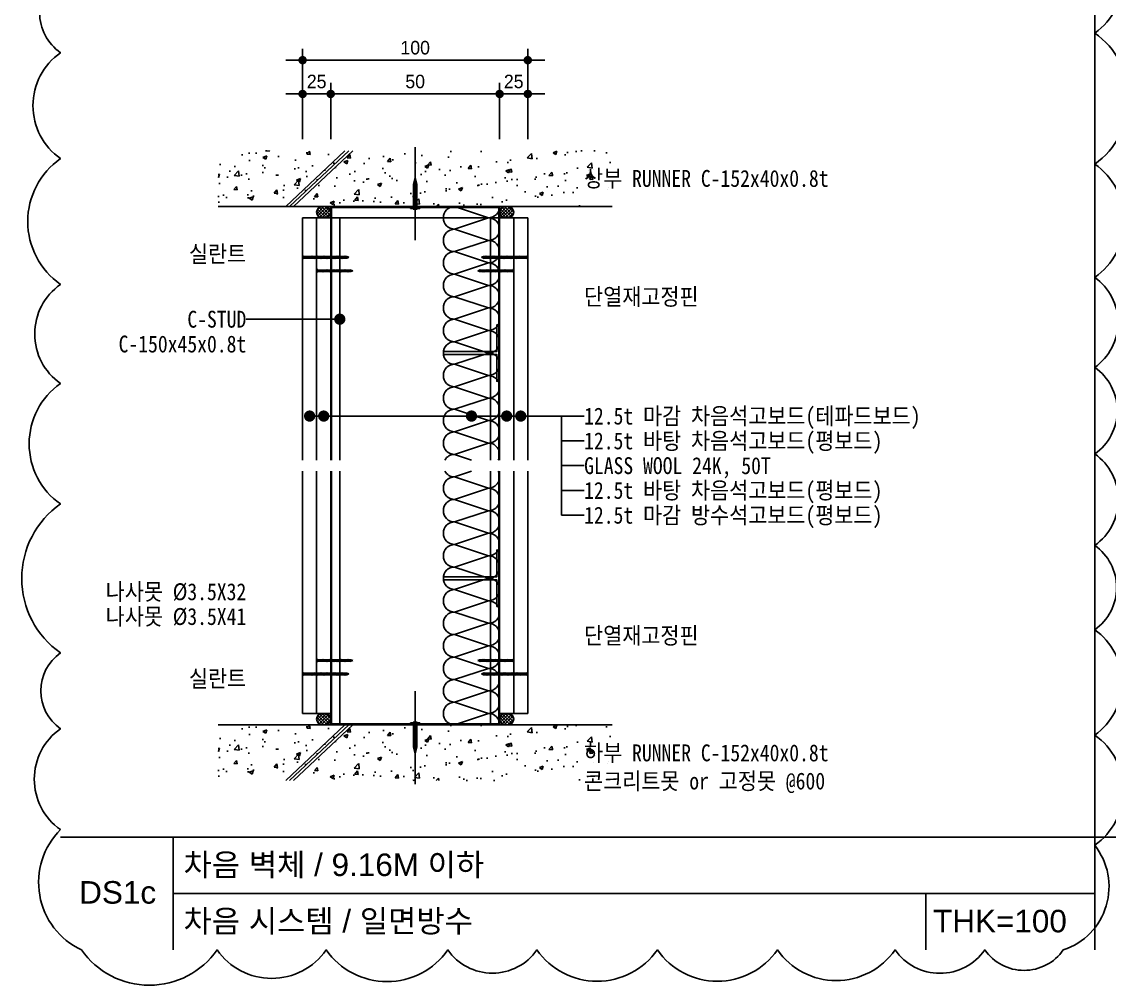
# Model space of a CAD drawing. Header units: millimetres. Extents: x 104 to 12536, y 73 to 2865.
# Drawn here: x 4270 to 5236, y 73 to 929 of the extents above; entities that cross this region are included whole.
import ezdxf
from ezdxf.enums import TextEntityAlignment as Align

# ---------------------------------------------------------------- set-up
doc = ezdxf.new("R2010")
doc.units = ezdxf.units.MM
doc.header["$LTSCALE"] = 5
doc.linetypes.add('CEN', pattern=[62, 60, -1, 0, -1])
for name, color, linetype in [('2', 7, 'Continuous'), ('CEN', 1, 'CEN'), ('CHAN', 3, 'Continuous'), ('CONC', 2, 'Continuous'), ('ele', 8, 'Continuous'), ('formline', 6, 'Continuous'), ('GB', 7, 'Continuous'), ('HAT', 8, 'Continuous'), ('HAT-CON', 8, 'Continuous'), ('INSUL', 8, 'Continuous'), ('ITXT', 5, 'Continuous'), ('PIN', 4, 'Continuous'), ('RXDIM', 7, 'Continuous'), ('SCREW2', 8, 'Continuous'), ('TEXT', 7, 'Continuous')]:
    doc.layers.add(name, color=color, linetype=linetype)
doc.layers.add('REV-202205', color=20, linetype='Continuous', lineweight=25)
doc.styles.add('CGS', font='')
doc.styles.add('HANGUL', font='swissel.ttf', dxfattribs={"height": 39.575204})
doc.styles.add('RXHS', font='')
doc.styles.get('CGS').set_extended_font_data('Dotum')
doc.styles.get('RXHS').set_extended_font_data('DotumChe')
doc.dimstyles.new('NDIM', dxfattribs={"dimscale": 5, "dimtxt": 2.4, "dimasz": 1, "dimexe": 2, "dimexo": 2, "dimgap": 1, "dimtad": 1, "dimtoh": 1, "dimdec": 0, "dimzin": 0, "dimdsep": 46, "dimtxsty": 'CGS', "dimblk1": 'DOTK', "dimblk2": 'DOTK', "dimsah": 1, "dimcen": 3, "dimclrt": 3, "dimadec": 0, "dimazin": 0, "dimtfac": 1.25, "dimtdec": 0, "dimtix": 1, "dimtmove": 2, "dimatfit": 3, "dimldrblk": 'DOTK', "dimfxl": 1, "dimtolj": 1, "dimtzin": 0, "dimarcsym": 0})

# ---------------------------------------------------------------- blocks, each defined once
blk = doc.blocks.new('나사못32')
at = {"layer": 'SCREW2'}
for p, q in [((2.24, 30.17), (0.63, 29.74)), ((0.63, 29.74), (0.92, 30.12)), ((2.25, 29.32), (0.63, 28.89)), ((0.63, 28.89), (0.92, 29.27)), ((2.53, 30.55), (0.92, 30.12)), ((0.92, 29.81), (0.92, 29.28)), ((2.53, 29.7), (0.92, 29.27)), ((1.6, 32), (0.98, 30.39)), ((0.98, 30.39), (1.64, 30.91)), ((0.98, 30.39), (0.98, 30.14)), ((1.64, 30.91), (1.6, 32)), ((2.27, 30.45), (1.6, 32)), ((2.24, 30.17), (2.53, 30.55)), ((2.24, 30.17), (2.24, 29.63)), ((2.24, 29.32), (2.24, 28.78)), ((2.25, 29.32), (2.53, 29.7)), ((2.25, 28.47), (0.63, 28.04)), ((0.63, 28.04), (0.92, 28.43)), ((2.24, 27.62), (0.63, 27.19)), ((0.63, 27.19), (0.91, 27.58)), ((2.24, 26.78), (0.63, 26.35)), ((0.63, 26.35), (0.92, 26.73)), ((2.25, 25.93), (0.63, 25.5)), ((0.63, 25.5), (0.92, 25.88)), ((2.25, 25.08), (0.63, 24.65)), ((0.63, 24.65), (0.92, 25.04)), ((2.24, 24.23), (0.63, 23.8)), ((0.63, 23.8), (0.91, 24.19)), ((2.24, 23.39), (0.63, 22.96)), ((0.63, 22.96), (0.92, 23.34)), ((2.25, 22.54), (0.63, 22.11)), ((0.63, 22.11), (0.92, 22.5)), ((2.25, 21.69), (0.63, 21.26)), ((0.63, 21.26), (0.92, 21.65)), ((2.25, 20), (0.63, 19.57)), ((0.63, 19.57), (0.92, 19.95)), ((2.25, 20.85), (0.64, 20.42)), ((0.64, 20.42), (0.92, 20.8)), ((2.53, 28.01), (0.91, 27.58)), ((2.53, 24.62), (0.91, 24.19)), ((0.92, 28.97), (0.92, 28.43)), ((2.54, 28.86), (0.92, 28.43)), ((0.92, 28.12), (0.92, 27.58)), ((0.92, 27.27), (0.92, 26.73)), ((2.53, 27.16), (0.92, 26.73)), ((0.92, 26.43), (0.92, 25.89)), ((2.53, 26.31), (0.92, 25.88)), ((0.92, 25.58), (0.92, 25.04)), ((2.54, 25.47), (0.92, 25.04)), ((0.92, 24.73), (0.92, 24.19)), ((0.92, 23.88), (0.92, 23.34)), ((2.53, 23.77), (0.92, 23.34)), ((0.92, 23.04), (0.92, 22.5)), ((2.53, 22.92), (0.92, 22.5)), ((0.92, 22.19), (0.92, 21.65)), ((2.54, 22.08), (0.92, 21.65)), ((0.92, 21.34), (0.92, 20.8)), ((2.54, 21.23), (0.92, 20.8)), ((0.92, 20.49), (0.92, 19.95)), ((2.53, 20.38), (0.92, 19.95)), ((0.92, 19.65), (0.92, 19.11)), ((2.54, 19.54), (0.92, 19.11)), ((2.24, 28.47), (2.24, 27.93)), ((2.24, 27.62), (2.53, 28.01)), ((2.24, 27.62), (2.24, 27.08)), ((2.24, 26.78), (2.53, 27.16)), ((2.24, 26.78), (2.24, 26.24)), ((2.24, 25.93), (2.24, 25.39)), ((2.24, 25.08), (2.24, 24.54)), ((2.24, 24.23), (2.53, 24.62)), ((2.24, 24.23), (2.24, 23.69)), ((2.24, 23.39), (2.53, 23.77)), ((2.24, 23.39), (2.24, 22.85)), ((2.24, 22.54), (2.24, 22)), ((2.24, 21.69), (2.24, 21.15)), ((2.24, 20.84), (2.24, 20.3)), ((2.24, 20), (2.24, 19.46)), ((2.25, 28.47), (2.54, 28.86)), ((2.25, 25.93), (2.53, 26.31)), ((2.25, 25.08), (2.54, 25.47)), ((2.25, 22.54), (2.53, 22.92)), ((2.25, 21.69), (2.54, 22.08)), ((2.25, 20.85), (2.54, 21.23)), ((2.25, 20), (2.53, 20.38)), ((2.25, 19.15), (2.54, 19.54)), ((2.25, 19.15), (0.63, 18.72)), ((0.63, 18.72), (0.92, 19.11)), ((2.25, 17.46), (0.63, 17.03)), ((0.63, 17.03), (0.92, 17.41)), ((2.25, 15.9), (0.63, 15.47)), ((0.63, 15.47), (0.92, 15.86)), ((2.25, 13.36), (0.63, 12.93)), ((0.63, 12.93), (0.92, 13.32)), ((2.25, 18.3), (0.64, 17.87)), ((0.64, 17.87), (0.92, 18.26)), ((2.25, 16.73), (0.64, 16.3)), ((0.64, 16.3), (0.92, 16.68)), ((2.25, 15.06), (0.64, 14.63)), ((0.64, 14.63), (0.92, 15.01)), ((2.25, 14.21), (0.64, 13.78)), ((0.64, 13.78), (0.92, 14.16)), ((2.25, 12.51), (0.64, 12.08)), ((0.64, 12.08), (0.92, 12.47)), ((2.25, 11.67), (0.64, 11.24)), ((0.64, 11.24), (0.92, 11.62)), ((2.26, 10.82), (0.64, 10.39)), ((0.64, 10.39), (0.93, 10.78)), ((2.27, 9.98), (0.65, 9.55)), ((0.65, 9.55), (0.94, 9.93)), ((0.92, 18.8), (0.92, 18.26)), ((2.54, 18.69), (0.92, 18.26)), ((0.92, 17.95), (0.92, 17.41)), ((2.54, 17.84), (0.92, 17.41)), ((0.92, 17.45), (0.92, 16.92)), ((0.92, 17.22), (0.92, 16.68)), ((2.54, 17.11), (0.92, 16.68)), ((0.92, 16.37), (0.92, 15.86)), ((2.54, 16.29), (0.92, 15.86)), ((0.92, 15.55), (0.92, 15.01)), ((2.54, 15.44), (0.92, 15.01)), ((0.92, 14.7), (0.92, 14.16)), ((2.54, 14.59), (0.92, 14.16)), ((0.92, 13.86), (0.92, 13.32)), ((2.54, 13.75), (0.92, 13.32)), ((0.92, 13.01), (0.92, 12.47)), ((2.54, 12.9), (0.92, 12.47)), ((0.92, 12.16), (0.92, 11.62)), ((2.54, 12.05), (0.92, 11.62)), ((0.93, 11.32), (0.93, 10.78)), ((2.55, 11.21), (0.93, 10.78)), ((0.94, 10.47), (0.94, 9.93)), ((2.55, 10.36), (0.94, 9.93)), ((2.24, 19.15), (2.24, 18.61)), ((2.24, 18.3), (2.24, 17.76)), ((2.24, 17.45), (2.24, 17.03)), ((2.24, 16.72), (2.24, 16.54)), ((2.24, 16.71), (2.24, 15.86)), ((2.24, 15.9), (2.24, 15.36)), ((2.24, 14.21), (2.24, 13.67)), ((2.24, 13.36), (2.24, 12.82)), ((2.24, 12.51), (2.24, 11.97)), ((2.25, 18.3), (2.54, 18.69)), ((2.25, 17.46), (2.54, 17.84)), ((2.25, 16.73), (2.54, 17.11)), ((2.25, 15.9), (2.54, 16.29)), ((2.25, 15.06), (2.54, 15.44)), ((2.25, 15.06), (2.25, 14.52)), ((2.25, 14.21), (2.54, 14.59)), ((2.25, 13.36), (2.54, 13.75)), ((2.25, 12.51), (2.54, 12.9)), ((2.25, 11.67), (2.54, 12.05)), ((2.25, 11.67), (2.25, 11.13)), ((2.26, 10.82), (2.55, 11.21)), ((2.26, 10.82), (2.26, 10.28)), ((2.27, 9.98), (2.55, 10.36)), ((2.27, 9.98), (2.27, 9.44)), ((0, 0), (1.12, 0)), ((2.27, 9.13), (0.66, 8.7)), ((0.66, 8.7), (0.94, 9.09)), ((2.27, 8.28), (0.66, 7.85)), ((0.66, 7.85), (0.95, 8.24)), ((2.28, 7.44), (0.67, 7.01)), ((0.67, 7.01), (0.95, 7.39)), ((2.29, 6.59), (0.67, 6.16)), ((0.67, 6.16), (0.96, 6.55)), ((2.28, 5.74), (0.67, 5.31)), ((0.67, 5.31), (0.95, 5.7)), ((2.56, 9.51), (0.94, 9.09)), ((0.95, 9.63), (0.95, 9.09)), ((0.95, 8.78), (0.95, 8.24)), ((2.56, 8.67), (0.95, 8.24)), ((0.95, 7.93), (0.95, 7.39)), ((2.57, 7.82), (0.95, 7.39)), ((2.57, 6.13), (0.95, 5.7)), ((0.95, 5.39), (0.95, 1.19)), ((0.96, 7.09), (0.96, 6.55)), ((2.57, 6.98), (0.96, 6.55)), ((0.96, 6.24), (0.96, 5.7)), ((1.57, 0.48), (1.57, 0.65)), ((1.63, 0.68), (1.6, 0.68)), ((1.66, 0.48), (1.66, 0.65)), ((2.27, 9.13), (2.56, 9.51)), ((2.27, 9.13), (2.27, 8.59)), ((2.27, 8.28), (2.56, 8.67)), ((2.27, 8.28), (2.27, 7.74)), ((2.27, 5.74), (2.27, 1.19)), ((2.28, 7.44), (2.57, 7.82)), ((2.28, 7.44), (2.28, 6.9)), ((2.28, 6.59), (2.28, 6.05)), ((2.28, 5.74), (2.57, 6.13)), ((2.29, 6.59), (2.57, 6.98)), ((2.11, 0), (3.23, 0))]:
    blk.add_line(p, q, dxfattribs=at)
for centre, radius, start, end in [((-0.44, 1.33), 1.4, 288.341, 354.27016), ((1.1, 0.47), 0.473, 267.52648, 0.91384), ((1.61, -1.99), 2.05, 80.28655, 99.71345), ((1.6, 0.65), 0.033, 90, 180), ((1.63, 0.65), 0.033, 360, 90), ((2.13, 0.47), 0.473, 179.08616, 272.47352), ((3.67, 1.33), 1.4, 185.72984, 251.659)]:
    blk.add_arc(centre, radius, start, end, dxfattribs=at)
blk = doc.blocks.new('나사못41')
at = {"layer": 'SCREW2'}
for p, q in [((2.25, 39.17), (0.63, 38.74)), ((0.63, 38.74), (0.92, 39.12)), ((2.54, 39.55), (0.92, 39.12)), ((2.54, 38.7), (0.92, 38.27)), ((0.93, 38.81), (0.93, 38.28)), ((1.6, 41), (0.98, 39.39)), ((0.98, 39.39), (1.64, 39.91)), ((0.98, 39.39), (0.98, 39.14)), ((1.64, 39.91), (1.6, 41)), ((2.26, 39.48), (1.6, 41)), ((2.25, 39.17), (2.54, 39.55)), ((2.25, 39.17), (2.25, 38.63)), ((2.25, 38.32), (2.54, 38.7)), ((2.25, 38.32), (0.63, 37.89)), ((0.63, 37.89), (0.92, 38.27)), ((2.25, 36.62), (0.63, 36.19)), ((0.63, 36.19), (0.92, 36.58)), ((2.25, 35.78), (0.63, 35.35)), ((0.63, 35.35), (0.92, 35.73)), ((2.25, 34.93), (0.63, 34.5)), ((0.63, 34.5), (0.92, 34.88)), ((2.25, 33.23), (0.63, 32.8)), ((0.63, 32.8), (0.92, 33.19)), ((2.25, 32.39), (0.63, 31.96)), ((0.63, 31.96), (0.92, 32.34)), ((2.25, 31.54), (0.63, 31.11)), ((0.63, 31.11), (0.92, 31.5)), ((2.25, 29), (0.63, 28.57)), ((2.25, 37.47), (0.64, 37.04)), ((0.64, 37.04), (0.92, 37.43)), ((2.25, 34.08), (0.64, 33.65)), ((0.64, 33.65), (0.92, 34.04)), ((2.25, 30.69), (0.64, 30.26)), ((0.64, 30.26), (0.92, 30.65)), ((2.25, 29.85), (0.64, 29.42)), ((0.64, 29.42), (0.93, 29.8)), ((2.54, 37.86), (0.92, 37.43)), ((2.53, 37.01), (0.92, 36.58)), ((2.54, 36.16), (0.92, 35.73)), ((2.54, 35.31), (0.92, 34.88)), ((2.54, 34.47), (0.92, 34.04)), ((2.53, 33.62), (0.92, 33.19)), ((2.54, 32.77), (0.92, 32.34)), ((2.54, 31.92), (0.92, 31.5)), ((2.54, 31.08), (0.92, 30.65)), ((2.54, 29.38), (0.92, 28.95)), ((0.93, 37.97), (0.93, 37.43)), ((0.93, 37.12), (0.93, 36.58)), ((0.93, 36.27), (0.93, 35.73)), ((0.93, 35.43), (0.93, 34.89)), ((0.93, 34.58), (0.93, 34.04)), ((0.93, 33.73), (0.93, 33.19)), ((0.93, 32.88), (0.93, 32.34)), ((0.93, 32.04), (0.93, 31.5)), ((0.93, 31.19), (0.93, 30.65)), ((0.93, 30.34), (0.93, 29.8)), ((2.54, 30.23), (0.93, 29.8)), ((0.93, 29.49), (0.93, 28.95)), ((2.25, 38.32), (2.25, 37.78)), ((2.25, 37.47), (2.54, 37.86)), ((2.25, 37.47), (2.25, 36.93)), ((2.25, 36.62), (2.53, 37.01)), ((2.25, 36.62), (2.25, 36.08)), ((2.25, 35.78), (2.54, 36.16)), ((2.25, 35.78), (2.25, 35.24)), ((2.25, 34.93), (2.54, 35.31)), ((2.25, 34.93), (2.25, 34.39)), ((2.25, 34.08), (2.54, 34.47)), ((2.25, 34.08), (2.25, 33.54)), ((2.25, 33.23), (2.53, 33.62)), ((2.25, 33.23), (2.25, 32.69)), ((2.25, 32.39), (2.54, 32.77)), ((2.25, 32.39), (2.25, 31.85)), ((2.25, 31.54), (2.54, 31.92)), ((2.25, 31.54), (2.25, 31)), ((2.25, 30.69), (2.54, 31.08)), ((2.25, 30.69), (2.25, 30.15)), ((2.25, 29.85), (2.54, 30.23)), ((2.25, 29.84), (2.25, 29.3)), ((2.25, 29), (2.54, 29.38)), ((2.25, 29), (2.25, 28.46)), ((0.63, 28.57), (0.92, 28.95)), ((2.25, 24.76), (0.63, 24.33)), ((0.63, 24.33), (0.92, 24.72)), ((2.25, 28.15), (0.64, 27.72)), ((0.64, 27.72), (0.92, 28.11)), ((2.25, 27.3), (0.64, 26.87)), ((0.64, 26.87), (0.93, 27.26)), ((2.25, 26.46), (0.64, 26.03)), ((0.64, 26.03), (0.92, 26.41)), ((2.25, 25.61), (0.64, 25.18)), ((0.64, 25.18), (0.93, 25.56)), ((2.25, 23.91), (0.64, 23.48)), ((0.64, 23.48), (0.92, 23.87)), ((2.25, 23.07), (0.64, 22.64)), ((0.64, 22.64), (0.93, 23.02)), ((2.26, 22.22), (0.64, 21.79)), ((0.64, 21.79), (0.93, 22.18)), ((2.25, 21.37), (0.64, 20.94)), ((0.64, 20.94), (0.93, 21.33)), ((2.26, 20.53), (0.64, 20.1)), ((0.64, 20.1), (0.93, 20.48)), ((2.25, 19.68), (0.64, 19.25)), ((0.64, 19.25), (0.92, 19.63)), ((2.54, 28.54), (0.92, 28.11)), ((2.54, 26.84), (0.92, 26.41)), ((2.54, 25.15), (0.92, 24.72)), ((2.54, 24.3), (0.92, 23.87)), ((2.54, 20.06), (0.92, 19.63)), ((0.93, 28.65), (0.93, 28.11)), ((0.93, 27.8), (0.93, 27.26)), ((2.54, 27.69), (0.93, 27.26)), ((0.93, 26.95), (0.93, 26.41)), ((0.93, 26.1), (0.93, 25.56)), ((2.54, 25.99), (0.93, 25.56)), ((0.93, 25.26), (0.93, 24.72)), ((0.93, 24.41), (0.93, 23.87)), ((0.93, 23.56), (0.93, 23.02)), ((2.54, 23.45), (0.93, 23.02)), ((0.93, 22.71), (0.93, 22.18)), ((2.54, 22.6), (0.93, 22.18)), ((0.93, 21.87), (0.93, 21.33)), ((2.54, 21.76), (0.93, 21.33)), ((0.93, 21.02), (0.93, 20.48)), ((2.54, 20.91), (0.93, 20.48)), ((0.93, 20.17), (0.93, 19.63)), ((0.93, 19.32), (0.93, 18.79)), ((2.25, 28.15), (2.54, 28.54)), ((2.25, 28.15), (2.25, 27.61)), ((2.25, 27.3), (2.54, 27.69)), ((2.25, 27.3), (2.25, 26.76)), ((2.25, 26.46), (2.54, 26.84)), ((2.25, 26.45), (2.25, 25.92)), ((2.25, 25.61), (2.54, 25.99)), ((2.25, 25.61), (2.25, 25.07)), ((2.25, 24.76), (2.54, 25.15)), ((2.25, 24.76), (2.25, 24.22)), ((2.25, 23.91), (2.54, 24.3)), ((2.25, 23.91), (2.25, 23.37)), ((2.25, 23.07), (2.54, 23.45)), ((2.25, 23.06), (2.25, 20.53)), ((2.25, 21.37), (2.54, 21.76)), ((2.25, 21.37), (2.25, 20.83)), ((2.25, 20.52), (2.25, 19.98)), ((2.25, 19.68), (2.54, 20.06)), ((2.25, 19.68), (2.25, 19.14)), ((2.26, 22.22), (2.54, 22.6)), ((2.26, 20.53), (2.54, 20.91)), ((2.25, 18.83), (0.64, 18.4)), ((0.64, 18.4), (0.93, 18.79)), ((2.26, 17.98), (0.64, 17.55)), ((0.64, 17.55), (0.93, 17.94)), ((2.26, 17.14), (0.64, 16.71)), ((0.64, 16.71), (0.93, 17.09)), ((2.26, 15.44), (0.64, 15.01)), ((0.64, 15.01), (0.93, 15.4)), ((2.26, 14.59), (0.64, 14.16)), ((0.64, 14.16), (0.93, 14.55)), ((2.26, 16.29), (0.65, 15.86)), ((0.65, 15.86), (0.93, 16.24)), ((2.26, 13.75), (0.65, 13.32)), ((0.65, 13.32), (0.93, 13.7)), ((2.26, 12.9), (0.65, 12.47)), ((0.65, 12.47), (0.93, 12.86)), ((2.26, 12.05), (0.65, 11.62)), ((0.65, 11.62), (0.93, 12.01)), ((2.26, 11.21), (0.65, 10.78)), ((0.65, 10.78), (0.93, 11.16)), ((2.26, 10.38), (0.65, 9.95)), ((0.65, 9.95), (0.93, 10.33)), ((2.54, 19.21), (0.93, 18.79)), ((0.93, 18.48), (0.93, 17.94)), ((0.93, 18.48), (0.93, 17.94)), ((2.54, 18.37), (0.93, 17.94)), ((0.93, 17.63), (0.93, 17.09)), ((2.55, 17.52), (0.93, 17.09)), ((0.93, 16.78), (0.93, 16.24)), ((2.55, 16.67), (0.93, 16.24)), ((0.93, 15.94), (0.93, 15.4)), ((2.54, 15.83), (0.93, 15.4)), ((0.93, 15.09), (0.93, 14.55)), ((2.55, 14.98), (0.93, 14.55)), ((0.93, 14.24), (0.93, 13.7)), ((2.55, 14.13), (0.93, 13.7)), ((0.93, 13.39), (0.93, 12.86)), ((2.55, 13.29), (0.93, 12.86)), ((0.93, 12.55), (0.93, 12.01)), ((2.55, 12.44), (0.93, 12.01)), ((0.93, 11.7), (0.93, 10.33)), ((2.55, 11.59), (0.93, 11.16)), ((2.55, 10.76), (0.93, 10.33)), ((0.93, 10.02), (0.93, 9.5)), ((2.55, 9.93), (0.93, 9.5)), ((2.25, 18.83), (2.54, 19.21)), ((2.25, 18.83), (2.25, 18.29)), ((2.25, 17.98), (2.25, 17.44)), ((2.25, 17.13), (2.25, 16.59)), ((2.25, 16.29), (2.25, 15.75)), ((2.25, 15.44), (2.25, 14.9)), ((2.25, 14.59), (2.25, 14.05)), ((2.25, 13.75), (2.25, 13.21)), ((2.25, 12.05), (2.25, 11.51)), ((2.25, 11.2), (2.25, 10.68)), ((2.25, 10.37), (2.25, 9.85)), ((2.26, 17.98), (2.54, 18.37)), ((2.26, 17.14), (2.55, 17.52)), ((2.26, 16.29), (2.55, 16.67)), ((2.26, 15.44), (2.54, 15.83)), ((2.26, 14.59), (2.55, 14.98)), ((2.26, 13.75), (2.55, 14.13)), ((2.26, 12.9), (2.55, 13.29)), ((2.26, 12.9), (2.26, 12.36)), ((2.26, 12.05), (2.55, 12.44)), ((2.26, 11.21), (2.55, 11.59)), ((2.26, 10.38), (2.55, 10.76)), ((2.26, 9.55), (2.55, 9.93)), ((2.26, 9.55), (0.65, 9.12)), ((0.65, 9.12), (0.93, 9.5)), ((2.26, 8.72), (0.65, 8.29)), ((0.65, 8.29), (0.93, 8.67)), ((2.26, 7.89), (0.65, 7.46)), ((0.65, 7.46), (0.93, 7.84)), ((2.26, 7.06), (0.65, 6.63)), ((0.65, 6.63), (0.93, 7.01)), ((0.93, 9.19), (0.93, 8.67)), ((2.55, 9.1), (0.93, 8.67)), ((0.93, 8.36), (0.93, 7.84)), ((2.55, 8.27), (0.93, 7.84)), ((0.93, 7.53), (0.93, 7.01)), ((2.55, 7.44), (0.93, 7.01)), ((0.93, 6.7), (0.93, 1.19)), ((1.54, 0.48), (1.54, 0.65)), ((1.6, 0.68), (1.57, 0.68)), ((1.63, 0.48), (1.63, 0.65)), ((2.08, 0), (3.2, 0)), ((2.25, 9.54), (2.25, 9.02)), ((2.25, 8.71), (2.25, 8.19)), ((2.25, 7.88), (2.25, 7.36)), ((2.25, 7.05), (2.25, 1.19)), ((2.26, 8.72), (2.55, 9.1)), ((2.26, 7.89), (2.55, 8.27)), ((2.26, 7.06), (2.55, 7.44)), ((-0.03, 0), (1.09, 0))]:
    blk.add_line(p, q, dxfattribs=at)
for centre, radius, start, end in [((-0.49, 1.35), 1.43, 288.66128, 353.44689), ((1.07, 0.47), 0.473, 267.52648, 0.91384), ((1.59, -1.99), 2.05, 80.28655, 99.71345), ((1.57, 0.65), 0.033, 90, 180), ((1.6, 0.65), 0.033, 0, 90), ((2.1, 0.47), 0.473, 179.08616, 272.47352), ((3.64, 1.33), 1.4, 185.72984, 251.659)]:
    blk.add_arc(centre, radius, start, end, dxfattribs=at)
blk = doc.blocks.new('고정못')
at = {"layer": 'CEN'}
blk.add_line((4.11, 55.13), (4.11, -27.57), dxfattribs=at)
at = {"layer": 'SCREW2'}
for p, q in [((2.66, 21.76), (4.11, 27.57)), ((2.66, 2.42), (2.66, 21.76)), ((4.11, 27.57), (5.56, 21.76)), ((5.56, 2.42), (5.56, 21.76)), ((0, 1.45), (8.22, 1.45)), ((0, 0.48), (0, 1.45)), ((0, 0.48), (8.22, 0.48)), ((2.42, 0), (2.42, 0.48)), ((2.42, 0), (5.8, 0)), ((5.8, 0), (5.8, 0.48)), ((8.22, 0.48), (8.22, 1.45))]:
    blk.add_line(p, q, dxfattribs=at)
blk.add_lwpolyline([(4.11, 27.57), (4.63, 22.28, 0.255479), (5.56, 21.76, 0.15073)], format="xyb", dxfattribs=at)
at = {"layer": 'SCREW2', "extrusion": (0, 0, -1)}
for centre, major_axis, ratio, start_param, end_param in [((0.06, 2.43), (2.6, 0.01), 0.375814, 0.025149, 1.595945), ((0.99, 2.42), (2.42, 0.09), 0.428989, 0.090861, 1.274963)]:
    blk.add_ellipse(centre, major_axis=major_axis, ratio=ratio, start_param=start_param, end_param=end_param, dxfattribs=at)
at = {"layer": 'SCREW2'}
for centre, major_axis, ratio, start_param, end_param in [((7.23, 2.42), (-2.42, 0.09), 0.428989, 0.090861, 1.274963), ((8.16, 2.43), (-2.6, 0.01), 0.375814, 0.025149, 1.595945)]:
    blk.add_ellipse(centre, major_axis=major_axis, ratio=ratio, start_param=start_param, end_param=end_param, dxfattribs=at)
blk = doc.blocks.new('DOTK')
blk.add_line((-3, 0), (3, 0))
at = {"const_width": 0.75}
blk.add_lwpolyline([(-0.375, 0, 1), (0.375, 0, 1)], format="xyb", close=True, dxfattribs=at)
blk = doc.blocks.new('*D182')
at = {"layer": 'RXDIM', "color": 0, "lineweight": -2, "transparency": 16777216}
for p, q in [((4519.5, 824.5), (4519.5, 904.5)), ((4719.5, 824.5), (4719.5, 904.5)), ((4524.5, 894.5), (4714.5, 894.5))]:
    blk.add_line(p, q, dxfattribs=at)
at = {"layer": 'RXDIM', "color": 0, "lineweight": -2, "transparency": 16777216, "xscale": 5, "yscale": 5, "zscale": 5, "rotation": 180}
blk.add_blockref('DOTK', (4519.5, 894.5), dxfattribs=at)
at = {"layer": 'RXDIM', "color": 0, "lineweight": -2, "transparency": 16777216, "xscale": 5, "yscale": 5, "zscale": 5}
blk.add_blockref('DOTK', (4719.5, 894.5), dxfattribs=at)
at = {"layer": 'RXDIM', "color": 3, "transparency": 16777216, "insert": (4619.5, 905.51), "char_height": 12, "attachment_point": 5, "style": 'CGS'}
blk.add_mtext('\\A1;100', dxfattribs=at)
blk = doc.blocks.new('*D183')
at = {"layer": 'RXDIM', "color": 0, "lineweight": -2, "transparency": 16777216}
for p, q in [((4519.5, 824.5), (4519.5, 874.5)), ((4544.5, 824.5), (4544.5, 874.5)), ((4514.5, 864.5), (4509.5, 864.5)), ((4519.5, 864.5), (4544.5, 864.5)), ((4549.5, 864.5), (4554.5, 864.5))]:
    blk.add_line(p, q, dxfattribs=at)
at = {"layer": 'RXDIM', "color": 0, "lineweight": -2, "transparency": 16777216, "xscale": 5, "yscale": 5, "zscale": 5}
blk.add_blockref('DOTK', (4519.5, 864.5), dxfattribs=at)
at = {"layer": 'RXDIM', "color": 0, "lineweight": -2, "transparency": 16777216, "xscale": 5, "yscale": 5, "zscale": 5, "rotation": 180}
blk.add_blockref('DOTK', (4544.5, 864.5), dxfattribs=at)
at = {"layer": 'RXDIM', "color": 3, "transparency": 16777216, "insert": (4532, 875.51), "char_height": 12, "attachment_point": 5, "style": 'CGS'}
blk.add_mtext('\\A1;25', dxfattribs=at)
blk = doc.blocks.new('*D184')
at = {"layer": 'RXDIM', "color": 0, "lineweight": -2, "transparency": 16777216}
for p, q in [((4544.5, 824.5), (4544.5, 874.5)), ((4694.5, 824.5), (4694.5, 874.5)), ((4549.5, 864.5), (4689.5, 864.5))]:
    blk.add_line(p, q, dxfattribs=at)
at = {"layer": 'RXDIM', "color": 0, "lineweight": -2, "transparency": 16777216, "xscale": 5, "yscale": 5, "zscale": 5, "rotation": 180}
blk.add_blockref('DOTK', (4544.5, 864.5), dxfattribs=at)
at = {"layer": 'RXDIM', "color": 0, "lineweight": -2, "transparency": 16777216, "xscale": 5, "yscale": 5, "zscale": 5}
blk.add_blockref('DOTK', (4694.5, 864.5), dxfattribs=at)
at = {"layer": 'RXDIM', "color": 3, "transparency": 16777216, "insert": (4619.5, 875.51), "char_height": 12, "attachment_point": 5, "style": 'CGS'}
blk.add_mtext('\\A1;50', dxfattribs=at)
blk = doc.blocks.new('*D185')
at = {"layer": 'RXDIM', "color": 0, "lineweight": -2, "transparency": 16777216}
for p, q in [((4694.5, 824.5), (4694.5, 874.5)), ((4719.5, 824.5), (4719.5, 874.5)), ((4689.5, 864.5), (4684.5, 864.5)), ((4694.5, 864.5), (4719.5, 864.5)), ((4724.5, 864.5), (4729.5, 864.5))]:
    blk.add_line(p, q, dxfattribs=at)
at = {"layer": 'RXDIM', "color": 0, "lineweight": -2, "transparency": 16777216, "xscale": 5, "yscale": 5, "zscale": 5}
blk.add_blockref('DOTK', (4694.5, 864.5), dxfattribs=at)
at = {"layer": 'RXDIM', "color": 0, "lineweight": -2, "transparency": 16777216, "xscale": 5, "yscale": 5, "zscale": 5, "rotation": 180}
blk.add_blockref('DOTK', (4719.5, 864.5), dxfattribs=at)
at = {"layer": 'RXDIM', "color": 3, "transparency": 16777216, "insert": (4707, 875.51), "char_height": 12, "attachment_point": 5, "style": 'CGS'}
blk.add_mtext('\\A1;25', dxfattribs=at)

msp = doc.modelspace()

# ---------------------------------------------------------------- hatches: boundary and pattern name
at = {"layer": 'HAT'}
h = msp.add_hatch(dxfattribs=at)
h.set_pattern_fill('_USER', color=256, scale=2, angle=45, style=0, double=1, pattern_type=0)
h.set_pattern_definition([(45, (569.1318, -7331.4976), (-1.41421356, 1.41421356), []), (135, (569.1318, -7331.4976), (-1.41421356, -1.41421356), [])])
edge = h.paths.add_edge_path()
edge.add_arc((4537, 759.5), 5, 90, 270)
edge.add_line((4537, 754.5), (4539.5, 754.5))
edge.add_arc((4539.5, 759.5), 5, 270, 450)
edge.add_line((4539.5, 764.5), (4537, 764.5))
h = msp.add_hatch(dxfattribs=at)
h.set_pattern_fill('_USER', color=256, scale=2, angle=45, style=0, double=1, pattern_type=0)
h.set_pattern_definition([(45, (731.6318, -7331.4976), (-1.41421356, 1.41421356), []), (135, (731.6318, -7331.4976), (-1.41421356, -1.41421356), [])])
edge = h.paths.add_edge_path()
edge.add_arc((4699.5, 759.5), 5, 90, 270)
edge.add_line((4699.5, 754.5), (4702, 754.5))
edge.add_arc((4702, 759.5), 5, 270, 450)
edge.add_line((4702, 764.5), (4699.5, 764.5))
h = msp.add_hatch(dxfattribs=at)
h.set_pattern_fill('_USER', color=256, scale=2, angle=45, style=0, double=1, pattern_type=0)
h.set_pattern_definition([(315, (569.1318, 8400.4976), (-1.41421356, -1.41421356), []), (225, (569.1318, 8400.4976), (-1.41421356, 1.41421356), [])])
edge = h.paths.add_edge_path()
edge.add_arc((4537, 309.5), 5, 90, 270, ccw=False)
edge.add_line((4537, 314.5), (4539.5, 314.5))
edge.add_arc((4539.5, 309.5), 5, -90, 90, ccw=False)
edge.add_line((4539.5, 304.5), (4537, 304.5))
h = msp.add_hatch(dxfattribs=at)
h.set_pattern_fill('_USER', color=256, scale=2, angle=45, style=0, double=1, pattern_type=0)
h.set_pattern_definition([(315, (731.6318, 8400.4976), (-1.41421356, -1.41421356), []), (225, (731.6318, 8400.4976), (-1.41421356, 1.41421356), [])])
edge = h.paths.add_edge_path()
edge.add_arc((4699.5, 309.5), 5, 90, 270, ccw=False)
edge.add_line((4699.5, 314.5), (4702, 314.5))
edge.add_arc((4702, 309.5), 5, -90, 90, ccw=False)
edge.add_line((4702, 304.5), (4699.5, 304.5))
at = {"layer": 'HAT-CON'}
h = msp.add_hatch(dxfattribs=at)
h.set_pattern_fill('AR-CONC', color=256, scale=5, style=0)
h.set_pattern_definition([(50, (4804.02, -1285.837), (35.863, -3.1376), [3.75, -41.25]), (355, (4804.02, -1285.837), (-6.93757, 37.6096), [3, -33]), (100.4514, (4807.01, -1286.1), (28.92547, 34.472), [3.187, -35.0571]), (46.1842, (4804.02, -1275.837), (53.36205, -8.27595), [5.625, -61.875]), (96.6356, (4808.467, -1276.526), (46.7331, 48.7059), [4.7805, -52.5856]), (351.1842, (4804.02, -1275.837), (46.7331, 48.706), [4.5, -49.5]), (21, (4809.02, -1278.337), (29.84535, -20.13094), [3.75, -41.25]), (326, (4809.02, -1278.337), (12.16577, 36.2575), [3, -33]), (71.4514, (4811.507, -1280.014), (42.01113, 16.1265), [3.187, -35.0571]), (37.5, (4804.02, -1285.837), (0.60799, 16.64469), [0, -32.6, 0, -33.5, 0, -33.125]), (7.5, (4804.02, -1285.837), (13.15348, 19.72059), [0, -19.1, 0, -31.85, 0, -12.625]), (327.5, (4792.87, -1285.837), (26.69112, -1.12774), [0, -12.5, 0, -39, 0, -51.75]), (317.5, (4787.87, -1285.837), (29.1593, 5.00525), [0, -16.25, 0, -25.9, 0, -36.75])])
h.paths.add_polyline_path([(4794.5, 764.5), (4794.5, 814.11), (4444.5, 814.11), (4444.5, 764.5)])
h = msp.add_hatch(dxfattribs=at)
h.set_pattern_fill('AR-CONC', color=256, scale=5, style=0)
h.set_pattern_definition([(50, (4804.02, -1795.45), (35.863, -3.1376), [3.75, -41.25]), (355, (4804.02, -1795.45), (-6.93757, 37.6096), [3, -33]), (100.4514, (4807.01, -1795.713), (28.92547, 34.472), [3.187, -35.0571]), (46.1842, (4804.02, -1785.45), (53.36205, -8.27595), [5.625, -61.875]), (96.6356, (4808.467, -1786.14), (46.7331, 48.7059), [4.7805, -52.5856]), (351.1842, (4804.02, -1785.45), (46.7331, 48.706), [4.5, -49.5]), (21, (4809.02, -1787.95), (29.84535, -20.13094), [3.75, -41.25]), (326, (4809.02, -1787.95), (12.16577, 36.2575), [3, -33]), (71.4514, (4811.507, -1789.63), (42.01113, 16.1265), [3.187, -35.0571]), (37.5, (4804.02, -1795.451), (0.60799, 16.64469), [0, -32.6, 0, -33.5, 0, -33.125]), (7.5, (4804.02, -1795.451), (13.15348, 19.72059), [0, -19.1, 0, -31.85, 0, -12.625]), (327.5, (4792.87, -1795.451), (26.69112, -1.12774), [0, -12.5, 0, -39, 0, -51.75]), (317.5, (4787.87, -1795.451), (29.1593, 5.00525), [0, -16.25, 0, -25.9, 0, -36.75])])
h.paths.add_polyline_path([(4794.5, 254.89), (4794.5, 304.5), (4444.5, 304.5), (4444.5, 254.89)])

# ---------------------------------------------------------------- linework, layer by layer
at = {"layer": 'CHAN', "color": 3}
for points in [[(4694.5, 764.5), (4694.5, 724.5), (4693.7, 724.5), (4693.7, 763.7), (4545.3, 763.7), (4545.3, 724.5), (4544.5, 724.5), (4544.5, 764.5)], [(4545.3, 305.3), (4545.3, 344.5), (4544.5, 344.5), (4544.5, 304.5), (4694.5, 304.5), (4694.5, 344.5), (4693.7, 344.5), (4693.7, 305.3)]]:
    msp.add_lwpolyline(points, close=True, dxfattribs=at)
at = {"layer": 'CONC'}
for p, q in [((4794.5, 764.5), (4444.5, 764.5)), ((4794.5, 304.5), (4444.5, 304.5))]:
    msp.add_line(p, q, dxfattribs=at)
at = {"layer": 'ele', "color": 8}
for p, q in [((4544.5, 754.5), (4694.5, 754.5)), ((4545.3, 754.5), (4545.3, 539.5)), ((4552.5, 754.5), (4552.5, 539.5)), ((4686.5, 754.5), (4686.5, 539.5)), ((4693.7, 754.5), (4693.7, 539.5)), ((4545.3, 529.5), (4545.3, 305.3)), ((4552.5, 529.5), (4552.5, 305.3)), ((4686.5, 529.5), (4686.5, 305.3)), ((4693.7, 529.5), (4693.7, 305.3))]:
    msp.add_line(p, q, dxfattribs=at)
at = {"layer": 'formline'}
for p, q in [((5222.94, 2865.5), (5222.94, 104.5)), ((4304.5, 204.5), (7978.25, 204.5)), ((4404.5, 104.5), (4404.5, 204.5)), ((4404.5, 154.5), (5222.94, 154.5)), ((5072.94, 104.5), (5072.94, 154.5))]:
    msp.add_line(p, q, dxfattribs=at)
at = {"layer": 'GB', "color": 7}
for p, q in [((4519.5, 754.5), (4519.5, 539.5)), ((4532, 754.5), (4532, 539.5)), ((4544.5, 754.5), (4544.5, 539.5)), ((4694.5, 539.5), (4694.5, 754.5)), ((4707, 539.5), (4707, 754.5)), ((4719.5, 539.5), (4719.5, 754.5)), ((4519.5, 314.5), (4519.5, 529.5)), ((4532, 314.5), (4532, 529.5)), ((4544.5, 314.5), (4544.5, 529.5)), ((4694.5, 529.5), (4694.5, 314.5)), ((4707, 529.5), (4707, 314.5)), ((4719.5, 529.5), (4719.5, 314.5))]:
    msp.add_line(p, q, dxfattribs=at)
at = {"layer": 'GB'}
for p, q in [((4519.5, 754.5), (4544.5, 754.5)), ((4694.5, 754.5), (4719.5, 754.5)), ((4519.5, 314.5), (4544.5, 314.5)), ((4694.5, 314.5), (4719.5, 314.5))]:
    msp.add_line(p, q, dxfattribs=at)
at = {"layer": 'HAT'}
for points in [[(4537, 764.5, 1), (4537, 754.5), (4539.5, 754.5, 1), (4539.5, 764.5), (4537, 764.5)], [(4699.5, 764.5, 1), (4699.5, 754.5), (4702, 754.5, 1), (4702, 764.5), (4699.5, 764.5)], [(4537, 304.5, -1), (4537, 314.5), (4539.5, 314.5, -1), (4539.5, 304.5), (4537, 304.5)], [(4699.5, 304.5, -1), (4699.5, 314.5), (4702, 314.5, -1), (4702, 304.5), (4699.5, 304.5)]]:
    msp.add_lwpolyline(points, format="xyb", dxfattribs=at)
at = {"layer": 'HAT-CON'}
for p, q in [((4504.5, 764.5), (4557.09, 814.11)), ((4508, 764.5), (4560.59, 814.11)), ((4511.5, 764.5), (4564.09, 814.11)), ((4504.5, 254.89), (4557.09, 304.5)), ((4508, 254.89), (4560.59, 304.5)), ((4511.5, 254.89), (4564.09, 304.5))]:
    msp.add_line(p, q, dxfattribs=at)
at = {"layer": 'INSUL'}
for points in [[(4693.16, 539.5, 0.57735), (4684.5, 554.5), (4654.5, 544.5, -1), (4654.5, 564.5), (4684.5, 554.5, 1), (4684.5, 574.5), (4654.5, 564.5, -1), (4654.5, 584.5), (4684.5, 594.5), (4654.5, 604.5, 1), (4654.5, 584.5), (4684.5, 574.5, 1), (4684.5, 594.5, 0.414214), (4694.5, 604.5, 0.414214), (4684.5, 614.5), (4654.5, 604.5, -1), (4654.5, 624.5), (4684.5, 614.5, 1), (4684.5, 634.5), (4654.5, 624.5, -1), (4654.5, 644.5), (4684.5, 634.5, 1), (4684.5, 654.5), (4654.5, 644.5, -1), (4654.5, 664.5), (4684.5, 654.5, 1), (4684.5, 674.5), (4654.5, 664.5, -1), (4654.5, 684.5), (4684.5, 674.5, 1), (4684.5, 694.5), (4654.5, 684.5, -1), (4654.5, 704.5), (4684.5, 694.5, 1), (4684.5, 714.5), (4654.5, 704.5, -1), (4654.5, 724.5), (4684.5, 714.5, 1), (4684.5, 734.5), (4654.5, 724.5, -1), (4654.5, 744.5), (4684.5, 734.5, 1), (4684.5, 754.5), (4654.5, 744.5, -1), (4654.5, 764.5), (4684.5, 754.5, 0.414214), (4694.5, 764.5)], [(4645.84, 539.5, -0.267949), (4654.5, 544.5), (4669.5, 539.5)], [(4694.5, 304.5, 0.414214), (4684.5, 314.5), (4654.5, 304.5, -1), (4654.5, 324.5), (4684.5, 314.5, 1), (4684.5, 334.5), (4654.5, 324.5, -1), (4654.5, 344.5), (4684.5, 334.5, 1), (4684.5, 354.5), (4654.5, 344.5, -1), (4654.5, 364.5), (4684.5, 374.5), (4654.5, 384.5, 1), (4654.5, 364.5), (4684.5, 354.5, 1), (4684.5, 374.5, 0.414214), (4694.5, 384.5, 0.414214), (4684.5, 394.5), (4654.5, 384.5, -1), (4654.5, 404.5), (4684.5, 394.5, 1), (4684.5, 414.5), (4654.5, 404.5, -1), (4654.5, 424.5), (4684.5, 414.5, 1), (4684.5, 434.5), (4654.5, 424.5, -1), (4654.5, 444.5), (4684.5, 434.5, 1), (4684.5, 454.5), (4654.5, 444.5, -1), (4654.5, 464.5), (4684.5, 454.5, 1), (4684.5, 474.5), (4654.5, 464.5, -1), (4654.5, 484.5), (4684.5, 474.5, 1), (4684.5, 494.5), (4654.5, 484.5, -1), (4654.5, 504.5), (4684.5, 494.5, 1), (4684.5, 514.5), (4654.5, 504.5, -1), (4654.5, 524.5), (4684.5, 514.5, 0.57735), (4693.16, 529.5, 0.414214)], [(4669.5, 529.5), (4654.5, 524.5, -0.267949), (4645.84, 529.5)]]:
    msp.add_lwpolyline(points, format="xyb", dxfattribs=at)
at = {"layer": 'ITXT'}
for p, q in [((4749.5, 490.5), (4749.5, 578.5)), ((4749.5, 556.5), (4769.5, 556.5)), ((4749.5, 534.5), (4769.5, 534.5)), ((4749.5, 512.5), (4769.5, 512.5)), ((4749.5, 490.5), (4769.5, 490.5))]:
    msp.add_line(p, q, dxfattribs=at)
for points in [[(4669.5, 764.5, 0, 8.33, 0), (4687.18, 782.18, 0, 0, 0), (4694.5, 789.5, 0, 0, 0), (4769.5, 789.5, 0, 0, 0)], [(4533.25, 757, 0, 8.33, 0), (4516.91, 738.08, 0, 0, 0), (4504.05, 722.95, 0, 0, 0), (4469.39, 722.95, 0, 0, 0)], [(4694.5, 634.5, 0, 8.33, 0), (4707.36, 655.94, 0, 0, 0), (4724.5, 684.5, 0, 0, 0), (4769.5, 684.5, 0, 0, 0)], [(4694.5, 434.5, 0, 8.33, 0), (4707.36, 413.06, 0, 0, 0), (4724.5, 384.5, 0, 0, 0), (4769.5, 384.5, 0, 0, 0)], [(4532, 362.56, 0, 8.33, 0), (4519.14, 383.99, 0, 0, 0), (4496, 422.56, 0, 0, 0), (4469.5, 422.56, 0, 0, 0)], [(4519.5, 350.56, 0, 8.33, 0), (4506.64, 371.99, 0, 0, 0), (4489.5, 400.56, 0, 0, 0), (4469.39, 400.56, 0, 0, 0)], [(4533.25, 312, 0, 8.33, 0), (4516.91, 330.92, 0, 0, 0), (4504.05, 346.05, 0, 0, 0), (4469.39, 346.05, 0, 0, 0)], [(4669.5, 304.5, 0, 8.33, 0), (4687.18, 286.82, 0, 0, 0), (4694.5, 279.5, 0, 0, 0), (4769.5, 279.5, 0, 0, 0)], [(4620.95, 292.97, 0, 8.33, 0), (4638.63, 275.29, 0, 0, 0), (4659.42, 254.5, 0, 0, 0), (4769.5, 254.5, 0, 0, 0)]]:
    msp.add_lwpolyline(points, format="xyseb", dxfattribs=at)
at = {"layer": 'ITXT', "const_width": 5}
for points in [[(4555.05, 664.5, -1), (4550.05, 664.5, -1)], [(4528.25, 578.5, -1), (4523.25, 578.5, -1)], [(4540.75, 578.5, -1), (4535.75, 578.5, -1)], [(4672, 578.5, -1), (4667, 578.5, -1)], [(4703.25, 578.5, -1), (4698.25, 578.5, -1)], [(4715.75, 578.5, -1), (4710.75, 578.5, -1)]]:
    msp.add_lwpolyline(points, format="xyb", close=True, dxfattribs=at)
at = {"layer": 'ITXT'}
for points in [[(4552.55, 664.5), (4469.5, 664.5)], [(4525.75, 578.5), (4769.5, 578.5)]]:
    msp.add_lwpolyline(points, dxfattribs=at)
at = {"layer": 'PIN'}
for points in [[(4694.5, 609.5), (4692, 609.5), (4692, 633.25), (4644.5, 633.25), (4644.5, 635.75), (4692, 635.75), (4692, 659.5), (4694.5, 659.5), (4694.5, 609.5)], [(4694.5, 459.5), (4692, 459.5), (4692, 435.75), (4644.5, 435.75), (4644.5, 433.25), (4692, 433.25), (4692, 409.5), (4694.5, 409.5), (4694.5, 459.5)]]:
    msp.add_lwpolyline(points, dxfattribs=at)
at = {"layer": 'REV-202205'}
msp.add_lwpolyline([(4304.5, 972.29, 0.520567), (4304.5, 901.11, 0.520567), (4304.5, 807.12, 0.520567), (4304.5, 695.37, 0.520567), (4304.5, 607.42, 0.520567), (4304.5, 500.46, 0.520567), (4304.5, 368.25, 0.520567), (4304.5, 300.87, 0.520567), (4304.5, 211.34, 0.520567), (4323.18, 104.5, 0.520567), (4443.55, 104.5, 0.520567), (4540.54, 104.5, 0.520567), (4648.54, 104.5, 0.520567), (4727.61, 104.5, 0.520567), (4834.55, 104.5, 0.520567), (4941.21, 104.5, 0.520567), (5045.66, 104.5, 0.520567), (5125.33, 104.5, 0.520567), (5195.09, 104.5, 0.520567), (5222.94, 197.48, 0.520567), (5222.94, 295.32, 0.520567), (5222.94, 388.76, 0.520567), (5222.94, 463.68, 0.520567), (5222.94, 544.88, 0.520567), (5222.94, 621.73, 0.520567), (5222.94, 701.59, 0.520567), (5222.94, 802.23, 0.520567), (5222.94, 918.62, 0.520567), (5222.94, 1017.57, 0.520567)], format="xyb", dxfattribs=at)

# ---------------------------------------------------------------- block references
at = {"layer": 'SCREW2'}
msp.add_blockref('고정못', (4615.39, 762.25), dxfattribs=at)
for name, p, rotation in [('나사못41', (4519.5, 721.09), 269.9999999993438), ('나사못32', (4707, 705.89), 90.00000000260034), ('나사못32', (4532, 363.11), 270.0000000007205), ('나사못41', (4719.53, 347.91), 89.99999999746399)]:
    msp.add_blockref(name, p, dxfattribs=dict(at, rotation=rotation))
at = {"layer": 'SCREW2', "xscale": -1}
for name, p, rotation in [('나사못41', (4719.5, 721.09), 90.00000000260025), ('나사못32', (4532, 705.89), 269.9999999993438), ('나사못32', (4707, 363.11), 89.99999999746396), ('나사못41', (4519.5, 347.91), 270.0000000007205), ('고정못', (4615.39, 306.75), 180)]:
    msp.add_blockref(name, p, dxfattribs=dict(at, rotation=rotation))

# ---------------------------------------------------------------- texts
at = {"layer": '2', "color": 7, "linetype": 'Continuous', "style": 'HANGUL'}
msp.add_text('DS1c', height=20, dxfattribs=at).set_placement((4355.26, 145.62), align=Align.CENTER)
at = {"layer": 'TEXT', "style": 'RXHS', "width": 0.9}
for s, p in [('상부 RUNNER C-152x40x0.8t', (4769.5, 789.5)), ('단열재고정핀', (4769.5, 684.5)), ('12.5t 마감 차음석고보드(테파드보드)', (4769.5, 578.5)), ('12.5t 바탕 차음석고보드(평보드)', (4769.5, 556.5)), ('GLASS WOOL 24K, 50T', (4769.5, 534.5)), ('12.5t 바탕 차음석고보드(평보드)', (4769.5, 512.5)), ('12.5t 마감 방수석고보드(평보드)', (4769.5, 490.5)), ('단열재고정핀', (4769.5, 383.69)), ('하부 RUNNER C-152x40x0.8t', (4769.5, 279.5)), ('콘크리트못 or 고정못 @600', (4769.5, 254.5))]:
    msp.add_text(s, height=15, dxfattribs=at).set_placement(p, align=Align.MIDDLE_LEFT)
for p in [(4469.39, 715.01), (4469.39, 337.98)]:
    msp.add_text('실란트', height=15, dxfattribs=at).set_placement(p, align=Align.RIGHT)
for s, p in [('C-STUD', (4469.5, 664.5)), ('C-150x45x0.8t', (4469.5, 642.5)), ('나사못 Ø3.5X32', (4469.5, 422.56)), ('나사못 Ø3.5X41', (4469.5, 400.56))]:
    msp.add_text(s, height=15, dxfattribs=at).set_placement(p, align=Align.MIDDLE_RIGHT)
at = {"layer": 'TEXT', "color": 3, "style": 'HANGUL'}
for s, p in [('차음 벽체 / 9.16M 이하', (4413.8, 170.14)), ('차음 시스템 / 일면방수', (4413.8, 120.14)), ('THK=100', (5079.42, 120.14))]:
    msp.add_text(s, height=20, dxfattribs=at).set_placement(p)

# ---------------------------------------------------------------- dimensions: what is measured, and where the dimension line sits
at = {"layer": 'RXDIM'}
for base, p1, p2, text, picture, middle in [((4719.5, 894.5), (4519.5, 814.5), (4719.5, 814.5), '100', '*D182', (4619.5, 905.51)), ((4694.5, 864.5), (4544.5, 814.5), (4694.5, 814.5), '50', '*D184', (4619.5, 875.51))]:
    dim = msp.add_linear_dim(base=base, p1=p1, p2=p2, text=text, dimstyle='NDIM', dxfattribs=at)
    dim.commit()
    dim.dimension.update_dxf_attribs({"geometry": picture, "text_midpoint": middle})
for base, p1, p2, picture, middle in [((4544.5, 864.5), (4519.5, 814.5), (4544.5, 814.5), '*D183', (4532, 875.51)), ((4719.5, 864.5), (4694.5, 814.5), (4719.5, 814.5), '*D185', (4707, 875.51))]:
    dim = msp.add_linear_dim(base=base, p1=p1, p2=p2, dimstyle='NDIM', dxfattribs=at)
    dim.commit()
    dim.dimension.update_dxf_attribs({"geometry": picture, "text_midpoint": middle})

doc.saveas('drawing.dxf')
